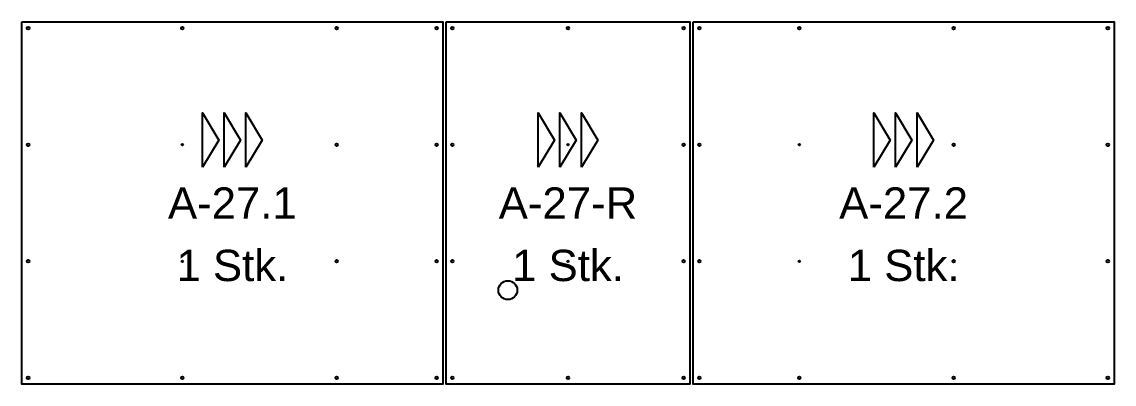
# Model space of a CAD drawing. Header units: millimetres. Extents: x 3800000 to 6300000, y 450000 to 1350000.
# Drawn here: x 5456505 to 5459995, y 913625 to 914782 of the extents above; entities that cross this region are included whole.
import ezdxf

# ---------------------------------------------------------------- set-up
doc = ezdxf.new("R2010")
doc.units = ezdxf.units.MM
for name, color, linetype, true_color in [('ANSICHT Paneel Verlegerichtung', 1, 'Continuous', 0xff0000), ('Bohr', 3, 'Continuous', 0x00ff00), ('Inside', 160, 'Continuous', 0x3a3aff), ('Outside', 2, 'Continuous', 0xffff00), ('TXT', 7, 'Continuous', 0xffffff)]:
    doc.layers.add(name, color=color, linetype=linetype, true_color=true_color)
doc.styles.add('Arial Regular', font='arial.ttf')

msp = doc.modelspace()

# ---------------------------------------------------------------- linework, layer by layer
at = {"layer": 'ANSICHT Paneel Verlegerichtung'}
for points in [[(5457082.2, 914317.3), (5457082.2, 914490.9), (5457134.3, 914404.1)], [(5457151.6, 914317.3), (5457151.6, 914490.9), (5457203.7, 914404.1)], [(5457221.1, 914317.3), (5457221.1, 914490.9), (5457273.1, 914404.1)], [(5458154.5, 914317.3), (5458154.5, 914490.9), (5458206.6, 914404.1)], [(5458224, 914317.3), (5458224, 914490.9), (5458276, 914404.1)], [(5458293.4, 914317.3), (5458293.4, 914490.9), (5458345.5, 914404.1)], [(5459226.9, 914317.3), (5459226.9, 914490.9), (5459278.9, 914404.1)], [(5459296.3, 914317.3), (5459296.3, 914490.9), (5459348.4, 914404.1)], [(5459365.7, 914317.3), (5459365.7, 914490.9), (5459417.8, 914404.1)]]:
    msp.add_lwpolyline(points, close=True, dxfattribs=at)
at = {"layer": 'Bohr', "linetype": 'ByBlock', "lineweight": -2}
for centre, radius in [((5456525, 914761.7), 4.25), ((5457017.9, 914761.7), 4.25), ((5457510.7, 914761.7), 4.25), ((5457830.4, 914761.7), 4.25), ((5457880.4, 914761.7), 4.25), ((5458250, 914761.7), 4.25), ((5458619.6, 914761.7), 4.25), ((5458669.6, 914761.7), 4.25), ((5458989.3, 914761.7), 4.25), ((5459482.1, 914761.7), 4.25), ((5459975, 914761.7), 4.25), ((5456525, 914389.4), 4.25), ((5457017.9, 914389.4), 2.55), ((5457510.7, 914389.4), 4.25), ((5457830.4, 914389.4), 4.25), ((5457880.4, 914389.4), 4.25), ((5458250, 914389.4), 2.55), ((5458619.6, 914389.4), 4.25), ((5458669.6, 914389.4), 4.25), ((5458989.3, 914389.4), 2.55), ((5459482.1, 914389.4), 4.25), ((5459975, 914389.4), 4.25), ((5456525, 914017.2), 4.25), ((5457017.9, 914017.2), 2.55), ((5457510.7, 914017.2), 4.25), ((5457830.4, 914017.2), 4.25), ((5457880.4, 914017.2), 4.25), ((5458250, 914017.2), 2.55), ((5458619.6, 914017.2), 4.25), ((5458669.6, 914017.2), 4.25), ((5458989.3, 914017.2), 2.55), ((5459482.1, 914017.2), 4.25), ((5459975, 914017.2), 4.25), ((5456525, 913645), 4.25), ((5457017.9, 913645), 4.25), ((5457510.7, 913645), 4.25), ((5457830.4, 913645), 4.25), ((5457880.4, 913645), 4.25), ((5458250, 913645), 4.25), ((5458619.6, 913645), 4.25), ((5458669.6, 913645), 4.25), ((5458989.3, 913645), 4.25), ((5459482.1, 913645), 4.25), ((5459975, 913645), 4.25)]:
    msp.add_circle(centre, radius, dxfattribs=at)
at = {"layer": 'Inside'}
msp.add_circle((5458057.8, 913925), 30, dxfattribs=at)
at = {"layer": 'Outside', "linetype": 'ByBlock', "lineweight": -2}
for points in [[(5456505, 914781.7), (5457850.4, 914781.7), (5457850.4, 913625), (5456505, 913625)], [(5457860.4, 914781.7), (5458639.6, 914781.7), (5458639.6, 913625), (5457860.4, 913625)], [(5458649.6, 914781.7), (5459995, 914781.7), (5459995, 913625), (5458649.6, 913625)]]:
    msp.add_lwpolyline(points, close=True, dxfattribs=at)

# ---------------------------------------------------------------- texts
at = {"layer": 'TXT', "char_height": 100, "attachment_point": 5, "style": 'Arial Regular'}
for s, insert, width in [('A-27.1', (5457177.6, 914203.3), 969.565), ('A-27-R', (5458249.9, 914203.3), 1078.261), ('A-27.2', (5459322.2, 914203.3), 1005.435), ('1 Stk.', (5457177.7, 914003.3), 857.609), ('1 Stk.', (5458250, 914003.3), 857.609), ('1 Stk.', (5459322.3, 914003.3), 857.609)]:
    msp.add_mtext(s, dxfattribs=dict(at, insert=insert, width=width))

doc.saveas('drawing.dxf')
